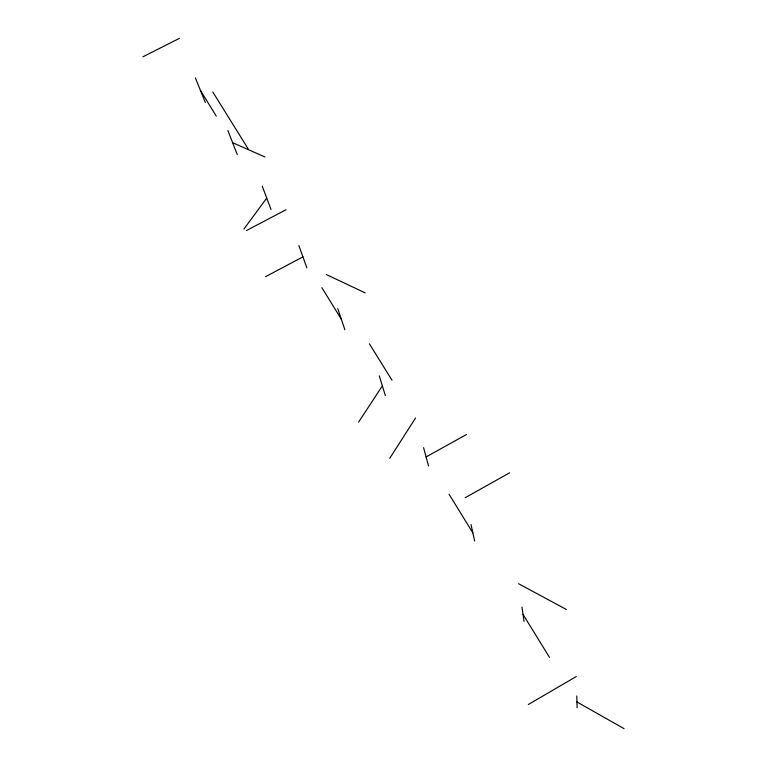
<?xml version="1.0" encoding="UTF-8"?>
<svg xmlns="http://www.w3.org/2000/svg" width="767" height="767" viewBox="0 0 767 767"><rect width="100%" height="100%" fill="white"/><g stroke="black" fill="none" stroke-linecap="round" stroke-linejoin="round"><path stroke-width="1.15" d="M389.703 458.378L415.532 418.005M358.582 422.128L382.359 385.897M243.887 229.093L266.724 198.068M528.329 704.509L576.305 676.523M465.138 497.764L509.624 472.808M426.097 456.94L466.48 434.515M265.564 276.686L302.917 256.849M246.351 230.589L286.005 209.736M142.94 56.796L179.42 38.35M232.622 142.672L264.97 156.986M326.291 274.509L365.159 292.869M518.569 583.697L566.391 609.516M576.937 701.958L624.06 728.65M212.795 92.002L248.249 149.019M369.368 343.769L392.042 380.24M200.427 90.372L216.294 116.153M321.852 287.615L341.382 319.34M449.088 494.284L472.875 532.921M523.036 614.396L549.488 657.367M195.384 77.879L205.335 102.548M227.866 130.515L237.252 154.503M262.295 186.314L271.029 209.506M298.871 245.574L306.848 267.808M337.777 308.631L344.891 329.743M379.262 375.849L385.37 395.657M423.585 447.669L428.532 465.924M471.034 524.561L474.658 541.013M521.972 607.109L524.053 621.433M576.794 695.937L577.091 707.778"/></g></svg>
